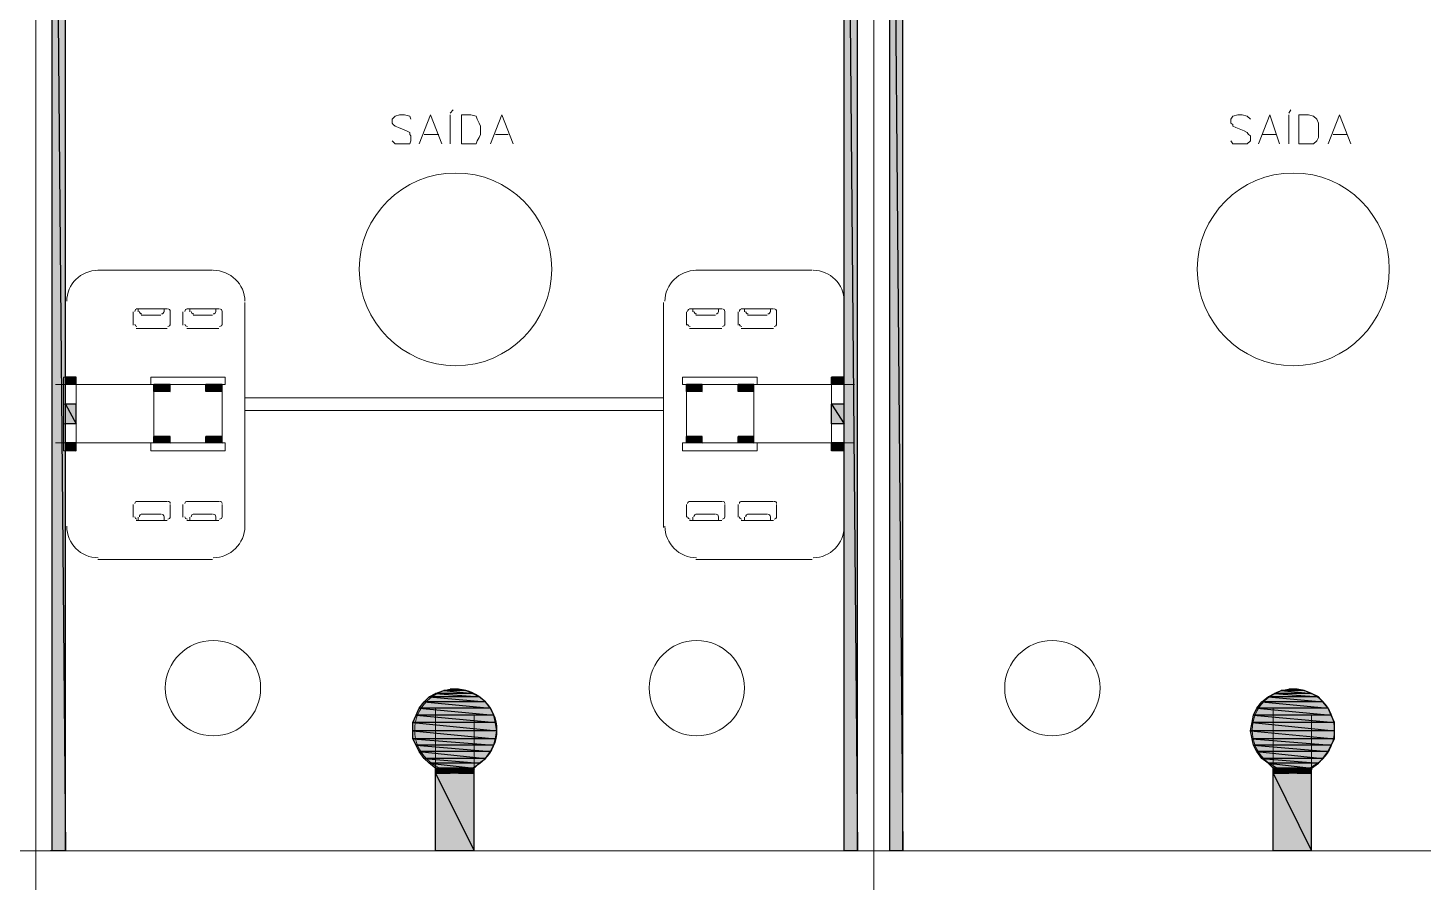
# Model space of a CAD drawing. Header units: millimetres. Extents: x 53 to 176, y -29 to 32.
# Drawn here: x 119.79 to 122.875, y -9.397 to -7.509 of the extents above; entities that cross this region are included whole.
import ezdxf

# ---------------------------------------------------------------- set-up
doc = ezdxf.new("R2010")
doc.units = ezdxf.units.MM
doc.layers.add('15 - Quadro de medição', color=6, linetype='Continuous')

msp = doc.modelspace()

# ---------------------------------------------------------------- hatches: boundary and pattern name
at = {"layer": '15 - Quadro de medição', "true_color": 0x000007}
h = msp.add_hatch(color=7, dxfattribs=at)
h.paths.add_polyline_path([(119.8728, -5.9843), (119.8434, -5.9843), (119.8728, -9.3282)])
h.paths.add_polyline_path([(119.8434, -5.9843), (119.8728, -9.3282), (119.8434, -9.3282)])
h = msp.add_hatch(color=7, dxfattribs=at)
h.paths.add_polyline_path([(119.8728, -5.9843), (119.8434, -5.9843), (119.8728, -9.3282)])
h.paths.add_polyline_path([(119.8434, -5.9843), (119.8728, -9.3282), (119.8434, -9.3282)])
h = msp.add_hatch(color=7, dxfattribs=at)
h.paths.add_polyline_path([(121.6243, -5.9843), (121.595, -5.9843), (121.6243, -9.3282)])
h.paths.add_polyline_path([(121.595, -5.9843), (121.6243, -9.3282), (121.595, -9.3282)])
h = msp.add_hatch(color=7, dxfattribs=at)
h.paths.add_polyline_path([(121.7249, -5.9843), (121.6955, -5.9843), (121.7249, -9.3282)])
h.paths.add_polyline_path([(121.6955, -5.9843), (121.7249, -9.3282), (121.6955, -9.3282)])
h = msp.add_hatch(color=7, dxfattribs=at)
h.paths.add_polyline_path([(119.8965, -8.2806), (119.8728, -8.2806), (119.8965, -8.2974)])
h.paths.add_polyline_path([(119.8728, -8.2806), (119.8965, -8.2974), (119.8728, -8.2974)])
h = msp.add_hatch(color=7, dxfattribs=at)
h.paths.add_polyline_path([(120.1046, -8.2974), (120.0683, -8.2974), (120.1046, -8.3127)])
h.paths.add_polyline_path([(120.0683, -8.2974), (120.1046, -8.3127), (120.0683, -8.3127)])
h = msp.add_hatch(color=7, dxfattribs=at)
h.paths.add_polyline_path([(120.2192, -8.2974), (120.1829, -8.2974), (120.2192, -8.3127)])
h.paths.add_polyline_path([(120.1829, -8.2974), (120.2192, -8.3127), (120.1829, -8.3127)])
h = msp.add_hatch(color=7, dxfattribs=at)
h.paths.add_polyline_path([(121.2807, -8.2974), (121.2458, -8.2974), (121.2807, -8.3127)])
h.paths.add_polyline_path([(121.2458, -8.2974), (121.2807, -8.3127), (121.2458, -8.3127)])
h = msp.add_hatch(color=7, dxfattribs=at)
h.paths.add_polyline_path([(121.3952, -8.2974), (121.3603, -8.2974), (121.3952, -8.3127)])
h.paths.add_polyline_path([(121.3603, -8.2974), (121.3952, -8.3127), (121.3603, -8.3127)])
h = msp.add_hatch(color=7, dxfattribs=at)
h.paths.add_polyline_path([(121.595, -8.2806), (121.567, -8.2806), (121.595, -8.2974)])
h.paths.add_polyline_path([(121.567, -8.2806), (121.595, -8.2974), (121.567, -8.2974)])
h = msp.add_hatch(color=7, dxfattribs=at)
h.paths.add_polyline_path([(119.8965, -8.3407), (119.8728, -8.3407), (119.8965, -8.384)])
h.paths.add_polyline_path([(119.8728, -8.3407), (119.8965, -8.384), (119.8728, -8.384)])
h = msp.add_hatch(color=7, dxfattribs=at)
h.paths.add_polyline_path([(121.595, -8.3407), (121.567, -8.3407), (121.595, -8.384)])
h.paths.add_polyline_path([(121.567, -8.3407), (121.595, -8.384), (121.567, -8.384)])
h = msp.add_hatch(color=7, dxfattribs=at)
h.paths.add_polyline_path([(120.1046, -8.4119), (120.0683, -8.4119), (120.1046, -8.4259)])
h.paths.add_polyline_path([(120.0683, -8.4119), (120.1046, -8.4259), (120.0683, -8.4259)])
h = msp.add_hatch(color=7, dxfattribs=at)
h.paths.add_polyline_path([(120.2192, -8.4119), (120.1829, -8.4119), (120.2192, -8.4259)])
h.paths.add_polyline_path([(120.1829, -8.4119), (120.2192, -8.4259), (120.1829, -8.4259)])
h = msp.add_hatch(color=7, dxfattribs=at)
h.paths.add_polyline_path([(121.2807, -8.4119), (121.2458, -8.4119), (121.2807, -8.4259)])
h.paths.add_polyline_path([(121.2458, -8.4119), (121.2807, -8.4259), (121.2458, -8.4259)])
h = msp.add_hatch(color=7, dxfattribs=at)
h.paths.add_polyline_path([(121.3952, -8.4119), (121.3603, -8.4119), (121.3952, -8.4259)])
h.paths.add_polyline_path([(121.3603, -8.4119), (121.3952, -8.4259), (121.3603, -8.4259)])
h = msp.add_hatch(color=7, dxfattribs=at)
h.paths.add_polyline_path([(119.8965, -8.4259), (119.8728, -8.4259), (119.8965, -8.444)])
h.paths.add_polyline_path([(119.8728, -8.4259), (119.8965, -8.444), (119.8728, -8.444)])
h = msp.add_hatch(color=7, dxfattribs=at)
h.paths.add_polyline_path([(121.595, -8.4259), (121.567, -8.4259), (121.595, -8.444)])
h.paths.add_polyline_path([(121.567, -8.4259), (121.595, -8.444), (121.567, -8.444)])
h = msp.add_hatch(color=7, dxfattribs=at)
h.paths.add_polyline_path([(120.7583, -8.9734), (120.7094, -8.9734), (120.7737, -8.9804)])
h.paths.add_polyline_path([(120.7094, -8.9734), (120.7737, -8.9804), (120.6913, -8.9804)])
h = msp.add_hatch(color=7, dxfattribs=at)
h.paths.add_polyline_path([(120.7416, -8.9706), (120.7234, -8.9706), (120.7583, -8.9734)])
h.paths.add_polyline_path([(120.7234, -8.9706), (120.7583, -8.9734), (120.7094, -8.9734)])
h = msp.add_hatch(color=7, dxfattribs=at)
h.paths.add_polyline_path([(122.6118, -8.9734), (122.5615, -8.9734), (122.6286, -8.9804)])
h.paths.add_polyline_path([(122.5615, -8.9734), (122.6286, -8.9804), (122.5462, -8.9804)])
h = msp.add_hatch(color=7, dxfattribs=at)
h.paths.add_polyline_path([(122.5965, -8.9706), (122.5783, -8.9706), (122.6118, -8.9734)])
h.paths.add_polyline_path([(122.5783, -8.9706), (122.6118, -8.9734), (122.5615, -8.9734)])
h = msp.add_hatch(color=7, dxfattribs=at)
h.paths.add_polyline_path([(120.8016, -8.9985), (120.6661, -8.9985), (120.8128, -9.0125)])
h.paths.add_polyline_path([(120.6661, -8.9985), (120.8128, -9.0125), (120.655, -9.0125)])
h = msp.add_hatch(color=7, dxfattribs=at)
h.paths.add_polyline_path([(120.7877, -8.9874), (120.6773, -8.9874), (120.8016, -8.9985)])
h.paths.add_polyline_path([(120.6773, -8.9874), (120.8016, -8.9985), (120.6661, -8.9985)])
h = msp.add_hatch(color=7, dxfattribs=at)
h.paths.add_polyline_path([(120.7737, -8.9804), (120.6913, -8.9804), (120.7877, -8.9874)])
h.paths.add_polyline_path([(120.6913, -8.9804), (120.7877, -8.9874), (120.6773, -8.9874)])
h = msp.add_hatch(color=7, dxfattribs=at)
h.paths.add_polyline_path([(122.6537, -8.9985), (122.5182, -8.9985), (122.6649, -9.0125)])
h.paths.add_polyline_path([(122.5182, -8.9985), (122.6649, -9.0125), (122.5071, -9.0125)])
h = msp.add_hatch(color=7, dxfattribs=at)
h.paths.add_polyline_path([(122.6439, -8.9874), (122.5322, -8.9874), (122.6537, -8.9985)])
h.paths.add_polyline_path([(122.5322, -8.9874), (122.6537, -8.9985), (122.5182, -8.9985)])
h = msp.add_hatch(color=7, dxfattribs=at)
h.paths.add_polyline_path([(122.6286, -8.9804), (122.5462, -8.9804), (122.6439, -8.9874)])
h.paths.add_polyline_path([(122.5462, -8.9804), (122.6439, -8.9874), (122.5322, -8.9874)])
h = msp.add_hatch(color=7, dxfattribs=at)
h.paths.add_polyline_path([(120.8198, -9.0279), (120.648, -9.0279), (120.824, -9.0446)])
h.paths.add_polyline_path([(120.648, -9.0279), (120.824, -9.0446), (120.641, -9.0446)])
h = msp.add_hatch(color=7, dxfattribs=at)
h.paths.add_polyline_path([(120.8128, -9.0125), (120.655, -9.0125), (120.8198, -9.0279)])
h.paths.add_polyline_path([(120.655, -9.0125), (120.8198, -9.0279), (120.648, -9.0279)])
h = msp.add_hatch(color=7, dxfattribs=at)
h.paths.add_polyline_path([(122.6719, -9.0279), (122.5001, -9.0279), (122.6789, -9.0446)])
h.paths.add_polyline_path([(122.5001, -9.0279), (122.6789, -9.0446), (122.4973, -9.0446)])
h = msp.add_hatch(color=7, dxfattribs=at)
h.paths.add_polyline_path([(122.6649, -9.0125), (122.5071, -9.0125), (122.6719, -9.0279)])
h.paths.add_polyline_path([(122.5071, -9.0125), (122.6719, -9.0279), (122.5001, -9.0279)])
h = msp.add_hatch(color=7, dxfattribs=at)
h.paths.add_polyline_path([(120.824, -9.0446), (120.641, -9.0446), (120.8268, -9.0628)])
h.paths.add_polyline_path([(120.641, -9.0446), (120.8268, -9.0628), (120.641, -9.0628)])
h = msp.add_hatch(color=7, dxfattribs=at)
h.paths.add_polyline_path([(120.8268, -9.0628), (120.641, -9.0628), (120.824, -9.0809)])
h.paths.add_polyline_path([(120.641, -9.0628), (120.824, -9.0809), (120.641, -9.0809)])
h = msp.add_hatch(color=7, dxfattribs=at)
h.paths.add_polyline_path([(122.6789, -9.0446), (122.4973, -9.0446), (122.6789, -9.0628)])
h.paths.add_polyline_path([(122.4973, -9.0446), (122.6789, -9.0628), (122.4931, -9.0628)])
h = msp.add_hatch(color=7, dxfattribs=at)
h.paths.add_polyline_path([(122.6789, -9.0628), (122.4931, -9.0628), (122.6789, -9.0809)])
h.paths.add_polyline_path([(122.4931, -9.0628), (122.6789, -9.0809), (122.4973, -9.0809)])
h = msp.add_hatch(color=7, dxfattribs=at)
h.paths.add_polyline_path([(120.824, -9.0809), (120.641, -9.0809), (120.8198, -9.0949)])
h.paths.add_polyline_path([(120.641, -9.0809), (120.8198, -9.0949), (120.648, -9.0949)])
h = msp.add_hatch(color=7, dxfattribs=at)
h.paths.add_polyline_path([(120.8198, -9.0949), (120.648, -9.0949), (120.8128, -9.1089)])
h.paths.add_polyline_path([(120.648, -9.0949), (120.8128, -9.1089), (120.655, -9.1089)])
h = msp.add_hatch(color=7, dxfattribs=at)
h.paths.add_polyline_path([(122.6789, -9.0809), (122.4973, -9.0809), (122.6719, -9.0949)])
h.paths.add_polyline_path([(122.4973, -9.0809), (122.6719, -9.0949), (122.5001, -9.0949)])
h = msp.add_hatch(color=7, dxfattribs=at)
h.paths.add_polyline_path([(122.6719, -9.0949), (122.5001, -9.0949), (122.6649, -9.1089)])
h.paths.add_polyline_path([(122.5001, -9.0949), (122.6649, -9.1089), (122.5071, -9.1089)])
h = msp.add_hatch(color=7, dxfattribs=at)
h.paths.add_polyline_path([(120.8128, -9.1089), (120.655, -9.1089), (120.8016, -9.1242)])
h.paths.add_polyline_path([(120.655, -9.1089), (120.8016, -9.1242), (120.6661, -9.1242)])
h = msp.add_hatch(color=7, dxfattribs=at)
h.paths.add_polyline_path([(120.8016, -9.1242), (120.6661, -9.1242), (120.7877, -9.134)])
h.paths.add_polyline_path([(120.6661, -9.1242), (120.7877, -9.134), (120.6773, -9.134)])
h = msp.add_hatch(color=7, dxfattribs=at)
h.paths.add_polyline_path([(122.6649, -9.1089), (122.5071, -9.1089), (122.6537, -9.1242)])
h.paths.add_polyline_path([(122.5071, -9.1089), (122.6537, -9.1242), (122.5182, -9.1242)])
h = msp.add_hatch(color=7, dxfattribs=at)
h.paths.add_polyline_path([(122.6537, -9.1242), (122.5182, -9.1242), (122.6439, -9.134)])
h.paths.add_polyline_path([(122.5182, -9.1242), (122.6439, -9.134), (122.5322, -9.134)])
h = msp.add_hatch(color=7, dxfattribs=at)
h.paths.add_polyline_path([(120.7877, -9.134), (120.6773, -9.134), (120.7765, -9.1452)])
h.paths.add_polyline_path([(120.6773, -9.134), (120.7765, -9.1452), (120.6913, -9.1452)])
h.paths.add_polyline_path([(120.7765, -9.1452), (120.6913, -9.1452)])
h.paths.add_polyline_path([(120.6913, -9.1452), (120.7765, -9.1452)])
h = msp.add_hatch(color=7, dxfattribs=at)
h.paths.add_polyline_path([(120.7765, -9.1452), (120.6913, -9.1452), (120.7667, -9.1494)])
h.paths.add_polyline_path([(120.6913, -9.1452), (120.7667, -9.1494), (120.7011, -9.1494)])
h = msp.add_hatch(color=7, dxfattribs=at)
h.paths.add_polyline_path([(120.7011, -9.1494), (120.6913, -9.1452)])
h.paths.add_polyline_path([(120.6913, -9.1452), (120.7011, -9.1494), (120.6913, -9.1494)])
h = msp.add_hatch(color=7, dxfattribs=at)
h.paths.add_polyline_path([(120.7011, -9.1494), (120.6913, -9.1494), (120.7094, -9.1522)])
h.paths.add_polyline_path([(120.6913, -9.1494), (120.7094, -9.1522), (120.6913, -9.1522)])
h = msp.add_hatch(color=7, dxfattribs=at)
h.paths.add_polyline_path([(120.6913, -9.1522), (120.7094, -9.1522), (120.708, -9.1522)])
h.paths.add_polyline_path([(120.7094, -9.1522), (120.708, -9.1522), (120.6913, -9.1522)])
h = msp.add_hatch(color=7, dxfattribs=at)
h.paths.add_polyline_path([(120.6913, -9.1522), (120.7094, -9.1522), (120.708, -9.1522)])
h.paths.add_polyline_path([(120.7094, -9.1522), (120.708, -9.1522), (120.6913, -9.1522)])
h = msp.add_hatch(color=7, dxfattribs=at)
h.paths.add_polyline_path([(120.7192, -9.1522), (120.6913, -9.1522)])
h.paths.add_polyline_path([(120.7192, -9.1522), (120.6913, -9.1522), (120.7094, -9.1522)])
h = msp.add_hatch(color=7, dxfattribs=at)
h.paths.add_polyline_path([(120.7192, -9.1522), (120.6913, -9.1522), (120.7234, -9.1564)])
h.paths.add_polyline_path([(120.6913, -9.1522), (120.7234, -9.1564), (120.6913, -9.1564)])
h = msp.add_hatch(color=7, dxfattribs=at)
h.paths.add_polyline_path([(120.7765, -9.1564), (120.6913, -9.1564), (120.7765, -9.3282)])
h.paths.add_polyline_path([(120.6913, -9.1564), (120.7765, -9.3282), (120.6913, -9.3282)])
h = msp.add_hatch(color=7, dxfattribs=at)
h.paths.add_polyline_path([(120.7667, -9.1494), (120.7011, -9.1494), (120.7583, -9.1522)])
h.paths.add_polyline_path([(120.7011, -9.1494), (120.7583, -9.1522), (120.7094, -9.1522)])
h = msp.add_hatch(color=7, dxfattribs=at)
h.paths.add_polyline_path([(120.7485, -9.1522), (120.7192, -9.1522), (120.7416, -9.1564)])
h.paths.add_polyline_path([(120.7192, -9.1522), (120.7416, -9.1564), (120.7234, -9.1564)])
h = msp.add_hatch(color=7, dxfattribs=at)
h.paths.add_polyline_path([(120.7765, -9.1522), (120.7485, -9.1522), (120.7765, -9.1564)])
h.paths.add_polyline_path([(120.7485, -9.1522), (120.7765, -9.1564), (120.7416, -9.1564)])
h = msp.add_hatch(color=7, dxfattribs=at)
h.paths.add_polyline_path([(120.7765, -9.1494), (120.7667, -9.1494), (120.7765, -9.1522)])
h.paths.add_polyline_path([(120.7667, -9.1494), (120.7765, -9.1522), (120.7583, -9.1522)])
h = msp.add_hatch(color=7, dxfattribs=at)
h.paths.add_polyline_path([(120.7765, -9.1452), (120.7737, -9.1452), (120.7765, -9.1494)])
h.paths.add_polyline_path([(120.7737, -9.1452), (120.7765, -9.1494), (120.7667, -9.1494)])
h = msp.add_hatch(color=7, dxfattribs=at)
h.paths.add_polyline_path([(122.6439, -9.134), (122.5322, -9.134), (122.6286, -9.1452)])
h.paths.add_polyline_path([(122.5322, -9.134), (122.6286, -9.1452), (122.5434, -9.1452)])
h = msp.add_hatch(color=7, dxfattribs=at)
h.paths.add_polyline_path([(122.5462, -9.1452), (122.5434, -9.1452), (122.5546, -9.1494)])
h.paths.add_polyline_path([(122.5434, -9.1452), (122.5546, -9.1494), (122.5434, -9.1494)])
h = msp.add_hatch(color=7, dxfattribs=at)
h.paths.add_polyline_path([(122.5546, -9.1494), (122.5434, -9.1494), (122.5615, -9.1522)])
h.paths.add_polyline_path([(122.5434, -9.1494), (122.5615, -9.1522), (122.5434, -9.1522)])
h = msp.add_hatch(color=7, dxfattribs=at)
h.paths.add_polyline_path([(122.5755, -9.1522), (122.5434, -9.1522)])
h.paths.add_polyline_path([(122.5755, -9.1522), (122.5434, -9.1522), (122.5615, -9.1522)])
h = msp.add_hatch(color=7, dxfattribs=at)
h.paths.add_polyline_path([(122.5755, -9.1522), (122.5434, -9.1522), (122.5783, -9.1564)])
h.paths.add_polyline_path([(122.5434, -9.1522), (122.5783, -9.1564), (122.5434, -9.1564)])
h = msp.add_hatch(color=7, dxfattribs=at)
h.paths.add_polyline_path([(122.6286, -9.1564), (122.5434, -9.1564), (122.6286, -9.3282)])
h.paths.add_polyline_path([(122.5434, -9.1564), (122.6286, -9.3282), (122.5434, -9.3282)])
h = msp.add_hatch(color=7, dxfattribs=at)
h.paths.add_polyline_path([(122.6286, -9.1452), (122.5462, -9.1452), (122.6188, -9.1494)])
h.paths.add_polyline_path([(122.5462, -9.1452), (122.6188, -9.1494), (122.5546, -9.1494)])
h = msp.add_hatch(color=7, dxfattribs=at)
h.paths.add_polyline_path([(122.6188, -9.1494), (122.5546, -9.1494), (122.6146, -9.1522)])
h.paths.add_polyline_path([(122.5546, -9.1494), (122.6146, -9.1522), (122.5615, -9.1522)])
h = msp.add_hatch(color=7, dxfattribs=at)
h.paths.add_polyline_path([(122.6118, -9.1522), (122.6104, -9.1522), (122.5615, -9.1522)])
h.paths.add_polyline_path([(122.6118, -9.1522), (122.5615, -9.1522), (122.6146, -9.1522)])
h = msp.add_hatch(color=7, dxfattribs=at)
h.paths.add_polyline_path([(122.6006, -9.1522), (122.5755, -9.1522), (122.5965, -9.1564)])
h.paths.add_polyline_path([(122.5755, -9.1522), (122.5965, -9.1564), (122.5783, -9.1564)])
h = msp.add_hatch(color=7, dxfattribs=at)
h.paths.add_polyline_path([(122.6286, -9.1522), (122.6006, -9.1522), (122.6286, -9.1564)])
h.paths.add_polyline_path([(122.6006, -9.1522), (122.6286, -9.1564), (122.5965, -9.1564)])
h = msp.add_hatch(color=7, dxfattribs=at)
h.paths.add_polyline_path([(122.6286, -9.1494), (122.6188, -9.1494), (122.6286, -9.1522)])
h.paths.add_polyline_path([(122.6188, -9.1494), (122.6286, -9.1522), (122.6146, -9.1522)])
h = msp.add_hatch(color=7, dxfattribs=at)
h.paths.add_polyline_path([(122.6286, -9.1494), (122.6286, -9.1452)])
h.paths.add_polyline_path([(122.6286, -9.1452), (122.6286, -9.1494), (122.6188, -9.1494)])

# ---------------------------------------------------------------- linework, layer by layer
at = {"layer": '15 - Quadro de medição', "color": 7, "linetype": 'Continuous', "lineweight": 20, "true_color": 0x000007}
for points in [[(117.9522, -5.6198), (119.8071, -5.6198), (119.8071, -9.3282), (117.9522, -9.3282)], [(119.8071, -5.6198), (121.6606, -5.6198), (121.6606, -9.3282), (119.8071, -9.3282)], [(121.6606, -5.6198), (123.5127, -5.6198), (123.5127, -9.3282), (121.6606, -9.3282)], [(120.7485, -7.7652), (120.7485, -7.7009), (120.7695, -7.7009), (120.7807, -7.7037), (120.7835, -7.7107), (120.7877, -7.7191), (120.7904, -7.7261), (120.7904, -7.7442), (120.7877, -7.7512), (120.7835, -7.7582), (120.7807, -7.7652), (120.7695, -7.7652)], [(122.6006, -7.7652), (122.6006, -7.7009), (122.6216, -7.7009), (122.6328, -7.7037), (122.6398, -7.7107), (122.6439, -7.7191), (122.6439, -7.7261), (122.6439, -7.7442), (122.6439, -7.7512), (122.6398, -7.7582), (122.6328, -7.7652), (122.6216, -7.7652)], [(119.8965, -8.2806), (119.8686, -8.2806), (119.8686, -8.444), (119.8965, -8.444)], [(120.0683, -8.3127), (120.1046, -8.3127), (120.1046, -8.2974), (120.0683, -8.2974)], [(120.2192, -8.3127), (120.1829, -8.3127), (120.1829, -8.2974), (120.2192, -8.2974)], [(121.2458, -8.3127), (121.2807, -8.3127), (121.2807, -8.2974), (121.2458, -8.2974)], [(121.3952, -8.3127), (121.3603, -8.3127), (121.3603, -8.2974), (121.3952, -8.2974)], [(121.567, -8.2806), (121.595, -8.2806), (121.595, -8.444), (121.567, -8.444)], [(120.0683, -8.4119), (120.1046, -8.4119), (120.1046, -8.4259), (120.0683, -8.4259)], [(120.2192, -8.4119), (120.1829, -8.4119), (120.1829, -8.4259), (120.2192, -8.4259)], [(121.2458, -8.4119), (121.2807, -8.4119), (121.2807, -8.4259), (121.2458, -8.4259)], [(121.3952, -8.4119), (121.3603, -8.4119), (121.3603, -8.4259), (121.3952, -8.4259)], [(117.9522, -9.3282), (119.8071, -9.3282), (119.8071, -13.0324), (117.9522, -13.0324)], [(119.8071, -9.3282), (121.6606, -9.3282), (121.6606, -13.0324), (119.8071, -13.0324)], [(121.6606, -9.3282), (123.5127, -9.3282), (123.5127, -13.0324), (121.6606, -13.0324)]]:
    msp.add_lwpolyline(points, close=True, dxfattribs=at)
for points in [[(119.8798, -5.7622), (121.595, -5.7622), (121.595, -9.3282), (119.8728, -9.3282), (119.8714, -9.3268), (119.8071, -9.3282)], [(119.8728, -9.3282), (119.8728, -5.7692), (119.8728, -5.7692)], [(119.8071, -5.8488), (119.8071, -9.3282), (117.9522, -9.3282), (117.9522, -5.8488)], [(121.6606, -5.8488), (121.6606, -9.3282), (119.8071, -9.3282), (119.8071, -5.8488)], [(119.8434, -5.9843), (119.8434, -9.3282), (119.8728, -9.3282), (119.8295, -9.3282)], [(119.8728, -9.3282), (119.8434, -9.3282), (119.8434, -5.9843)], [(121.595, -9.3282), (121.6243, -9.3282), (121.6243, -5.9843)], [(121.7249, -9.3282), (121.6955, -9.3282), (121.6955, -5.9843)], [(120.6368, -7.7107), (120.634, -7.7037), (120.6228, -7.7009), (120.6117, -7.7009), (120.6019, -7.7037), (120.5949, -7.7107), (120.5949, -7.7191), (120.5977, -7.7219), (120.6019, -7.7261), (120.6089, -7.7289), (120.627, -7.7359), (120.634, -7.7401), (120.634, -7.7442), (120.6368, -7.747), (120.6368, -7.7582), (120.634, -7.7652), (120.6228, -7.7652), (120.6117, -7.7652), (120.6019, -7.7652), (120.5949, -7.7582)], [(120.655, -7.7652), (120.6801, -7.7009), (120.7052, -7.7652)], [(120.7234, -7.6968), (120.7304, -7.6898), (120.7304, -7.6898)], [(120.7234, -7.7652), (120.7234, -7.7009), (120.7234, -7.7009)], [(120.8128, -7.7652), (120.8379, -7.7009), (120.8631, -7.7652)], [(122.4931, -7.7107), (122.4861, -7.7037), (122.4749, -7.7009), (122.4652, -7.7009), (122.454, -7.7037), (122.4498, -7.7107), (122.4498, -7.7191), (122.454, -7.7219), (122.454, -7.7261), (122.461, -7.7289), (122.4791, -7.7359), (122.4861, -7.7401), (122.4889, -7.7442), (122.4931, -7.747), (122.4931, -7.7582), (122.4861, -7.7652), (122.4749, -7.7652), (122.4652, -7.7652), (122.454, -7.7652), (122.4498, -7.7582)], [(122.5113, -7.7652), (122.5364, -7.7009), (122.5573, -7.7652)], [(122.5783, -7.6968), (122.5825, -7.6898), (122.5825, -7.6898)], [(122.5783, -7.7652), (122.5783, -7.7009), (122.5783, -7.7009)], [(122.6649, -7.7652), (122.69, -7.7009), (122.7152, -7.7652)], [(120.6661, -7.7442), (120.6983, -7.7442), (120.6983, -7.7442)], [(120.824, -7.7442), (120.8519, -7.7442), (120.8519, -7.7442)], [(122.5182, -7.7442), (122.5504, -7.7442), (122.5504, -7.7442)], [(122.6761, -7.7442), (122.7082, -7.7442), (122.7082, -7.7442)], [(119.944, -8.0445), (120.1982, -8.0445), (120.1982, -8.0445)], [(121.5237, -8.0445), (121.2667, -8.0445), (121.2667, -8.0445)], [(119.8728, -8.613), (119.8728, -8.1158), (119.8728, -8.1158)], [(120.0222, -8.1661), (120.0222, -8.1367), (120.0222, -8.1367)], [(120.0292, -8.1298), (120.0977, -8.1298), (120.0977, -8.1298)], [(120.0907, -8.1367), (120.0907, -8.1298), (120.0334, -8.1298), (120.0334, -8.1367)], [(120.0404, -8.1437), (120.0837, -8.1437), (120.0837, -8.1437)], [(120.1046, -8.1367), (120.1046, -8.1661), (120.1046, -8.1661)], [(120.1326, -8.1367), (120.1326, -8.1661), (120.1326, -8.1661)], [(120.2122, -8.1298), (120.141, -8.1298), (120.141, -8.1298)], [(120.1479, -8.1367), (120.1479, -8.1298), (120.2052, -8.1298), (120.2052, -8.1367)], [(120.1982, -8.1437), (120.1549, -8.1437), (120.1549, -8.1437)], [(120.2192, -8.1661), (120.2192, -8.1367), (120.2192, -8.1367)], [(120.2695, -8.1158), (120.2695, -8.3267), (120.2695, -8.613)], [(121.1955, -8.1158), (121.1955, -8.3267), (121.1955, -8.613)], [(121.2458, -8.1661), (121.2458, -8.1367), (121.2458, -8.1367)], [(121.2528, -8.1298), (121.324, -8.1298), (121.324, -8.1298)], [(121.317, -8.1367), (121.317, -8.1298), (121.2598, -8.1298), (121.2598, -8.1367)], [(121.2667, -8.1437), (121.31, -8.1437), (121.31, -8.1437)], [(121.331, -8.1367), (121.331, -8.1661), (121.331, -8.1661)], [(121.3603, -8.1367), (121.3603, -8.1661), (121.3603, -8.1661)], [(121.4385, -8.1298), (121.3673, -8.1298), (121.3673, -8.1298)], [(121.3743, -8.1367), (121.3743, -8.1298), (121.4316, -8.1298), (121.4316, -8.1367)], [(121.4246, -8.1437), (121.3813, -8.1437), (121.3813, -8.1437)], [(121.4455, -8.1661), (121.4455, -8.1367), (121.4455, -8.1367)], [(121.595, -8.613), (121.595, -8.1158), (121.595, -8.1158)], [(120.0977, -8.173), (120.0292, -8.173), (120.0292, -8.173)], [(120.141, -8.173), (120.2122, -8.173), (120.2122, -8.173)], [(121.324, -8.173), (121.2528, -8.173), (121.2528, -8.173)], [(121.3673, -8.173), (121.4385, -8.173), (121.4385, -8.173)], [(119.8504, -8.2974), (120.2192, -8.2974), (120.2192, -8.4259)], [(120.2192, -8.2974), (120.2262, -8.2974), (120.2262, -8.2806), (120.0613, -8.2806), (120.0613, -8.2974)], [(120.0683, -8.2974), (120.0683, -8.4259), (120.0683, -8.4259)], [(121.2458, -8.2974), (121.2374, -8.2974), (121.2374, -8.2806), (121.4022, -8.2806), (121.4022, -8.2974)], [(121.6173, -8.2974), (121.2458, -8.2974), (121.2458, -8.4259)], [(121.3952, -8.2974), (121.3952, -8.4259), (121.3952, -8.4259)], [(120.2695, -8.3267), (121.1955, -8.3267), (121.1955, -8.3267)], [(119.8965, -8.3407), (119.8686, -8.3407), (119.8686, -8.3407)], [(120.2695, -8.3546), (121.1955, -8.3546), (121.1955, -8.3546)], [(121.567, -8.3407), (121.595, -8.3407), (121.595, -8.3407)], [(119.8965, -8.384), (119.8686, -8.384), (119.8686, -8.384)], [(121.567, -8.384), (121.595, -8.384), (121.595, -8.384)], [(119.8504, -8.4259), (120.2192, -8.4259), (120.2192, -8.4259)], [(120.2192, -8.4259), (120.2262, -8.4259), (120.2262, -8.444), (120.0613, -8.444), (120.0613, -8.4259)], [(121.2458, -8.4259), (121.2374, -8.4259), (121.2374, -8.444), (121.4022, -8.444), (121.4022, -8.4259)], [(121.6173, -8.4259), (121.2458, -8.4259), (121.2458, -8.4259)], [(120.0222, -8.5627), (120.0222, -8.5907), (120.0222, -8.5907)], [(120.0977, -8.5558), (120.0292, -8.5558), (120.0292, -8.5558)], [(120.1046, -8.5907), (120.1046, -8.5627), (120.1046, -8.5627)], [(120.1326, -8.5907), (120.1326, -8.5627), (120.1326, -8.5627)], [(120.141, -8.5558), (120.2122, -8.5558), (120.2122, -8.5558)], [(120.2192, -8.5627), (120.2192, -8.5907), (120.2192, -8.5907)], [(121.2458, -8.5627), (121.2458, -8.5907), (121.2458, -8.5907)], [(121.324, -8.5558), (121.2528, -8.5558), (121.2528, -8.5558)], [(121.331, -8.5907), (121.331, -8.5627), (121.331, -8.5627)], [(121.3603, -8.5907), (121.3603, -8.5627), (121.3603, -8.5627)], [(121.3673, -8.5558), (121.4385, -8.5558), (121.4385, -8.5558)], [(121.4455, -8.5627), (121.4455, -8.5907), (121.4455, -8.5907)], [(120.0292, -8.5977), (120.0977, -8.5977), (120.0977, -8.5977)], [(120.0907, -8.5907), (120.0907, -8.5977), (120.0334, -8.5977), (120.0334, -8.5907)], [(120.0404, -8.5837), (120.0837, -8.5837), (120.0837, -8.5837)], [(120.2122, -8.5977), (120.141, -8.5977), (120.141, -8.5977)], [(120.1479, -8.5907), (120.1479, -8.5977), (120.2052, -8.5977), (120.2052, -8.5907)], [(120.1982, -8.5837), (120.1549, -8.5837), (120.1549, -8.5837)], [(121.2528, -8.5977), (121.324, -8.5977), (121.324, -8.5977)], [(121.317, -8.5907), (121.317, -8.5977), (121.2598, -8.5977), (121.2598, -8.5907)], [(121.2667, -8.5837), (121.31, -8.5837), (121.31, -8.5837)], [(121.4385, -8.5977), (121.3673, -8.5977), (121.3673, -8.5977)], [(121.3743, -8.5907), (121.3743, -8.5977), (121.4316, -8.5977), (121.4316, -8.5907)], [(121.4246, -8.5837), (121.3813, -8.5837), (121.3813, -8.5837)], [(120.1982, -8.6843), (119.944, -8.6843), (119.944, -8.6843)], [(121.2667, -8.6843), (121.5237, -8.6843), (121.5237, -8.6843)], [(120.6913, -9.3282), (120.6913, -9.0125), (120.6913, -9.0125)], [(120.7765, -9.3282), (120.7765, -9.0279), (120.7765, -9.0279)], [(122.5434, -9.3282), (122.5434, -9.0125), (122.5434, -9.0125)], [(122.6286, -9.3282), (122.6286, -9.0279), (122.6286, -9.0279)], [(119.8071, -9.3282), (119.8728, -9.3282), (119.8714, -9.3268), (119.8295, -9.3282)], [(121.6606, -9.3282), (121.7249, -9.3282), (121.7235, -9.3268), (121.6816, -9.3282)]]:
    msp.add_lwpolyline(points, dxfattribs=at)
at = {"layer": '15 - Quadro de medição', "color": 7, "linetype": 'Continuous', "lineweight": -2, "true_color": 0x000007}
for points in [[(119.8728, -5.9843), (119.8434, -5.9843), (119.8728, -9.3282)], [(119.8434, -5.9843), (119.8728, -9.3282), (119.8434, -9.3282)], [(119.8728, -5.9843), (119.8434, -5.9843), (119.8728, -9.3282)], [(119.8434, -5.9843), (119.8728, -9.3282), (119.8434, -9.3282)], [(121.6243, -5.9843), (121.595, -5.9843), (121.6243, -9.3282)], [(121.595, -5.9843), (121.6243, -9.3282), (121.595, -9.3282)], [(121.7249, -5.9843), (121.6955, -5.9843), (121.7249, -9.3282)], [(121.6955, -5.9843), (121.7249, -9.3282), (121.6955, -9.3282)], [(119.8965, -8.2806), (119.8728, -8.2806), (119.8965, -8.2974)], [(119.8728, -8.2806), (119.8965, -8.2974), (119.8728, -8.2974)], [(120.1046, -8.2974), (120.0683, -8.2974), (120.1046, -8.3127)], [(120.0683, -8.2974), (120.1046, -8.3127), (120.0683, -8.3127)], [(120.2192, -8.2974), (120.1829, -8.2974), (120.2192, -8.3127)], [(120.1829, -8.2974), (120.2192, -8.3127), (120.1829, -8.3127)], [(121.2807, -8.2974), (121.2458, -8.2974), (121.2807, -8.3127)], [(121.2458, -8.2974), (121.2807, -8.3127), (121.2458, -8.3127)], [(121.3952, -8.2974), (121.3603, -8.2974), (121.3952, -8.3127)], [(121.3603, -8.2974), (121.3952, -8.3127), (121.3603, -8.3127)], [(121.595, -8.2806), (121.567, -8.2806), (121.595, -8.2974)], [(121.567, -8.2806), (121.595, -8.2974), (121.567, -8.2974)], [(119.8965, -8.3407), (119.8728, -8.3407), (119.8965, -8.384)], [(119.8728, -8.3407), (119.8965, -8.384), (119.8728, -8.384)], [(121.595, -8.3407), (121.567, -8.3407), (121.595, -8.384)], [(121.567, -8.3407), (121.595, -8.384), (121.567, -8.384)], [(120.1046, -8.4119), (120.0683, -8.4119), (120.1046, -8.4259)], [(120.0683, -8.4119), (120.1046, -8.4259), (120.0683, -8.4259)], [(120.2192, -8.4119), (120.1829, -8.4119), (120.2192, -8.4259)], [(120.1829, -8.4119), (120.2192, -8.4259), (120.1829, -8.4259)], [(121.2807, -8.4119), (121.2458, -8.4119), (121.2807, -8.4259)], [(121.2458, -8.4119), (121.2807, -8.4259), (121.2458, -8.4259)], [(121.3952, -8.4119), (121.3603, -8.4119), (121.3952, -8.4259)], [(121.3603, -8.4119), (121.3952, -8.4259), (121.3603, -8.4259)], [(119.8965, -8.4259), (119.8728, -8.4259), (119.8965, -8.444)], [(119.8728, -8.4259), (119.8965, -8.444), (119.8728, -8.444)], [(121.595, -8.4259), (121.567, -8.4259), (121.595, -8.444)], [(121.567, -8.4259), (121.595, -8.444), (121.567, -8.444)], [(120.7094, -8.9734), (120.7737, -8.9804), (120.6913, -8.9804)], [(120.7234, -8.9706), (120.7583, -8.9734), (120.7094, -8.9734)], [(120.7583, -8.9734), (120.7094, -8.9734), (120.7737, -8.9804)], [(120.7416, -8.9706), (120.7234, -8.9706), (120.7583, -8.9734)], [(122.5615, -8.9734), (122.6286, -8.9804), (122.5462, -8.9804)], [(122.5783, -8.9706), (122.6118, -8.9734), (122.5615, -8.9734)], [(122.6118, -8.9734), (122.5615, -8.9734), (122.6286, -8.9804)], [(122.5965, -8.9706), (122.5783, -8.9706), (122.6118, -8.9734)], [(120.6661, -8.9985), (120.8128, -9.0125), (120.655, -9.0125)], [(120.6773, -8.9874), (120.8016, -8.9985), (120.6661, -8.9985)], [(120.8016, -8.9985), (120.6661, -8.9985), (120.8128, -9.0125)], [(120.6913, -8.9804), (120.7877, -8.9874), (120.6773, -8.9874)], [(120.7877, -8.9874), (120.6773, -8.9874), (120.8016, -8.9985)], [(120.7737, -8.9804), (120.6913, -8.9804), (120.7877, -8.9874)], [(122.5182, -8.9985), (122.6649, -9.0125), (122.5071, -9.0125)], [(122.5322, -8.9874), (122.6537, -8.9985), (122.5182, -8.9985)], [(122.6537, -8.9985), (122.5182, -8.9985), (122.6649, -9.0125)], [(122.5462, -8.9804), (122.6439, -8.9874), (122.5322, -8.9874)], [(122.6439, -8.9874), (122.5322, -8.9874), (122.6537, -8.9985)], [(122.6286, -8.9804), (122.5462, -8.9804), (122.6439, -8.9874)], [(120.648, -9.0279), (120.824, -9.0446), (120.641, -9.0446)], [(120.655, -9.0125), (120.8198, -9.0279), (120.648, -9.0279)], [(120.8198, -9.0279), (120.648, -9.0279), (120.824, -9.0446)], [(120.8128, -9.0125), (120.655, -9.0125), (120.8198, -9.0279)], [(122.5001, -9.0279), (122.6789, -9.0446), (122.4973, -9.0446)], [(122.5071, -9.0125), (122.6719, -9.0279), (122.5001, -9.0279)], [(122.6719, -9.0279), (122.5001, -9.0279), (122.6789, -9.0446)], [(122.6649, -9.0125), (122.5071, -9.0125), (122.6719, -9.0279)], [(120.824, -9.0446), (120.641, -9.0446), (120.8268, -9.0628)], [(120.641, -9.0446), (120.8268, -9.0628), (120.641, -9.0628)], [(120.8268, -9.0628), (120.641, -9.0628), (120.824, -9.0809)], [(120.641, -9.0628), (120.824, -9.0809), (120.641, -9.0809)], [(122.4973, -9.0446), (122.6789, -9.0628), (122.4931, -9.0628)], [(122.6789, -9.0628), (122.4931, -9.0628), (122.6789, -9.0809)], [(122.4931, -9.0628), (122.6789, -9.0809), (122.4973, -9.0809)], [(122.6789, -9.0446), (122.4973, -9.0446), (122.6789, -9.0628)], [(120.824, -9.0809), (120.641, -9.0809), (120.8198, -9.0949)], [(120.641, -9.0809), (120.8198, -9.0949), (120.648, -9.0949)], [(120.8198, -9.0949), (120.648, -9.0949), (120.8128, -9.1089)], [(120.648, -9.0949), (120.8128, -9.1089), (120.655, -9.1089)], [(122.6789, -9.0809), (122.4973, -9.0809), (122.6719, -9.0949)], [(122.4973, -9.0809), (122.6719, -9.0949), (122.5001, -9.0949)], [(122.6719, -9.0949), (122.5001, -9.0949), (122.6649, -9.1089)], [(122.5001, -9.0949), (122.6649, -9.1089), (122.5071, -9.1089)], [(120.8128, -9.1089), (120.655, -9.1089), (120.8016, -9.1242)], [(120.655, -9.1089), (120.8016, -9.1242), (120.6661, -9.1242)], [(120.8016, -9.1242), (120.6661, -9.1242), (120.7877, -9.134)], [(120.6661, -9.1242), (120.7877, -9.134), (120.6773, -9.134)], [(122.6649, -9.1089), (122.5071, -9.1089), (122.6537, -9.1242)], [(122.5071, -9.1089), (122.6537, -9.1242), (122.5182, -9.1242)], [(122.6537, -9.1242), (122.5182, -9.1242), (122.6439, -9.134)], [(122.5182, -9.1242), (122.6439, -9.134), (122.5322, -9.134)], [(120.7877, -9.134), (120.6773, -9.134), (120.7765, -9.1452)], [(120.6773, -9.134), (120.7765, -9.1452), (120.6913, -9.1452)], [(120.6913, -9.1452), (120.6913, -9.1452)], [(120.7765, -9.1452), (120.6913, -9.1452)], [(120.6913, -9.1452), (120.7765, -9.1452), (120.7765, -9.1452)], [(120.6913, -9.1452), (120.6913, -9.1452)], [(120.6913, -9.1452), (120.6913, -9.1452)], [(120.7765, -9.1452), (120.6913, -9.1452), (120.7667, -9.1494)], [(120.6913, -9.1452), (120.7667, -9.1494), (120.7011, -9.1494)], [(120.7011, -9.1494), (120.6913, -9.1452)], [(120.6913, -9.1452), (120.7011, -9.1494), (120.6913, -9.1494)], [(120.7011, -9.1494), (120.6913, -9.1494), (120.7094, -9.1522)], [(120.6913, -9.1494), (120.7094, -9.1522), (120.6913, -9.1522)], [(120.6913, -9.1522), (120.7094, -9.1522), (120.708, -9.1522)], [(120.7094, -9.1522), (120.708, -9.1522), (120.6913, -9.1522)], [(120.6913, -9.1522), (120.7094, -9.1522), (120.708, -9.1522)], [(120.7094, -9.1522), (120.708, -9.1522), (120.6913, -9.1522)], [(120.7192, -9.1522), (120.7192, -9.1522), (120.6913, -9.1522)], [(120.7192, -9.1522), (120.6913, -9.1522), (120.7094, -9.1522)], [(120.7192, -9.1522), (120.6913, -9.1522), (120.7234, -9.1564)], [(120.6913, -9.1522), (120.7234, -9.1564), (120.6913, -9.1564)], [(120.6913, -9.1564), (120.7234, -9.1564), (120.7234, -9.1564)], [(120.7234, -9.1564), (120.7234, -9.1564), (120.6913, -9.1564)], [(120.7765, -9.1564), (120.6913, -9.1564), (120.7765, -9.3282)], [(120.6913, -9.1564), (120.7765, -9.3282), (120.6913, -9.3282)], [(120.7667, -9.1494), (120.7011, -9.1494), (120.7583, -9.1522)], [(120.7011, -9.1494), (120.7583, -9.1522), (120.7094, -9.1522)], [(120.7094, -9.1522), (120.7583, -9.1522), (120.7583, -9.1522)], [(120.7583, -9.1522), (120.7583, -9.1522), (120.7094, -9.1522)], [(120.7583, -9.1522), (120.7094, -9.1522), (120.7485, -9.1522)], [(120.7094, -9.1522), (120.7485, -9.1522), (120.7192, -9.1522)], [(120.7485, -9.1522), (120.7192, -9.1522), (120.7416, -9.1564)], [(120.7192, -9.1522), (120.7416, -9.1564), (120.7234, -9.1564)], [(120.7485, -9.1522), (120.7765, -9.1564), (120.7416, -9.1564)], [(120.7416, -9.1564), (120.7765, -9.1564), (120.7765, -9.1564)], [(120.7765, -9.1564), (120.7765, -9.1564), (120.7416, -9.1564)], [(120.7583, -9.1522), (120.7765, -9.1522), (120.7485, -9.1522)], [(120.7765, -9.1522), (120.7485, -9.1522), (120.7765, -9.1564)], [(120.7667, -9.1494), (120.7765, -9.1522), (120.7583, -9.1522)], [(120.7583, -9.1522), (120.7765, -9.1522), (120.7765, -9.1522)], [(120.7765, -9.1522), (120.7765, -9.1522), (120.7583, -9.1522)], [(120.7583, -9.1522), (120.7765, -9.1522), (120.7765, -9.1522)], [(120.7765, -9.1522), (120.7765, -9.1522), (120.7583, -9.1522)], [(120.7765, -9.1522), (120.7583, -9.1522)], [(120.7737, -9.1452), (120.7765, -9.1494), (120.7667, -9.1494)], [(120.7765, -9.1494), (120.7667, -9.1494), (120.7765, -9.1522)], [(120.7765, -9.1452), (120.7737, -9.1452), (120.7737, -9.1452)], [(120.7765, -9.1452), (120.7737, -9.1452), (120.7765, -9.1494)], [(120.7765, -9.1452), (120.7765, -9.1452)], [(120.7765, -9.1452), (120.7765, -9.1452)], [(122.6439, -9.134), (122.5322, -9.134), (122.6286, -9.1452)], [(122.5322, -9.134), (122.6286, -9.1452), (122.5434, -9.1452)], [(122.5434, -9.1452), (122.5434, -9.1452)], [(122.6286, -9.1452), (122.5434, -9.1452)], [(122.5434, -9.1452), (122.6286, -9.1452), (122.5462, -9.1452)], [(122.5434, -9.1452), (122.5462, -9.1452), (122.5462, -9.1452)], [(122.5462, -9.1452), (122.5462, -9.1452), (122.5434, -9.1452)], [(122.5462, -9.1452), (122.5434, -9.1452), (122.5546, -9.1494)], [(122.5434, -9.1452), (122.5546, -9.1494), (122.5434, -9.1494)], [(122.5546, -9.1494), (122.5434, -9.1494), (122.5615, -9.1522)], [(122.5434, -9.1494), (122.5615, -9.1522), (122.5434, -9.1522)], [(122.5434, -9.1522), (122.5615, -9.1522), (122.5615, -9.1522)], [(122.5615, -9.1522), (122.5615, -9.1522), (122.5434, -9.1522)], [(122.5434, -9.1522), (122.5615, -9.1522), (122.5615, -9.1522)], [(122.5615, -9.1522), (122.5615, -9.1522), (122.5434, -9.1522)], [(122.5755, -9.1522), (122.5755, -9.1522), (122.5434, -9.1522)], [(122.5755, -9.1522), (122.5434, -9.1522), (122.5615, -9.1522)], [(122.5755, -9.1522), (122.5434, -9.1522), (122.5783, -9.1564)], [(122.5434, -9.1522), (122.5783, -9.1564), (122.5434, -9.1564)], [(122.5434, -9.1564), (122.5783, -9.1564), (122.5783, -9.1564)], [(122.5783, -9.1564), (122.5783, -9.1564), (122.5434, -9.1564)], [(122.6286, -9.1564), (122.5434, -9.1564), (122.6286, -9.3282)], [(122.5434, -9.1564), (122.6286, -9.3282), (122.5434, -9.3282)], [(122.6286, -9.1452), (122.5462, -9.1452), (122.6188, -9.1494)], [(122.5462, -9.1452), (122.6188, -9.1494), (122.5546, -9.1494)], [(122.6188, -9.1494), (122.5546, -9.1494), (122.6146, -9.1522)], [(122.5546, -9.1494), (122.6146, -9.1522), (122.5615, -9.1522)], [(122.6118, -9.1522), (122.6104, -9.1522), (122.5615, -9.1522)], [(122.6118, -9.1522), (122.5615, -9.1522), (122.6146, -9.1522)], [(122.6118, -9.1522), (122.5615, -9.1522), (122.6006, -9.1522)], [(122.5615, -9.1522), (122.6006, -9.1522), (122.5755, -9.1522)], [(122.6006, -9.1522), (122.5755, -9.1522), (122.5965, -9.1564)], [(122.5755, -9.1522), (122.5965, -9.1564), (122.5783, -9.1564)], [(122.6006, -9.1522), (122.6286, -9.1564), (122.5965, -9.1564)], [(122.5965, -9.1564), (122.6286, -9.1564), (122.6286, -9.1564)], [(122.6286, -9.1564), (122.6286, -9.1564), (122.5965, -9.1564)], [(122.6118, -9.1522), (122.6286, -9.1522), (122.6006, -9.1522)], [(122.6286, -9.1522), (122.6006, -9.1522), (122.6286, -9.1564)], [(122.6146, -9.1522), (122.6286, -9.1522), (122.6118, -9.1522)], [(122.6118, -9.1522), (122.6286, -9.1522), (122.6286, -9.1522)], [(122.6286, -9.1522), (122.6286, -9.1522), (122.6118, -9.1522)], [(122.6286, -9.1522), (122.6118, -9.1522)], [(122.6188, -9.1494), (122.6286, -9.1522), (122.6146, -9.1522)], [(122.6286, -9.1522), (122.6146, -9.1522)], [(122.6286, -9.1452), (122.6286, -9.1494), (122.6188, -9.1494)], [(122.6286, -9.1494), (122.6188, -9.1494), (122.6286, -9.1522)], [(122.6286, -9.1452), (122.6286, -9.1452)], [(122.6286, -9.1452), (122.6286, -9.1452)], [(122.6286, -9.1452), (122.6286, -9.1452)], [(122.6286, -9.1494), (122.6286, -9.1452)]]:
    msp.add_lwpolyline(points, close=True, dxfattribs=at)
at = {"layer": '15 - Quadro de medição', "color": 7, "linetype": 'Continuous', "lineweight": 20, "true_color": 0x000007}
for points in [[(120.9483, -8.0418), (120.9483, -7.9244), (120.8533, -7.8294), (120.736, -7.8294), (120.736, -7.8294), (120.6186, -7.8294), (120.5223, -7.9244), (120.5223, -8.0418), (120.5223, -8.0418), (120.5223, -8.1591), (120.6186, -8.2555), (120.736, -8.2555), (120.736, -8.2555), (120.8533, -8.2555), (120.9483, -8.1591), (120.9483, -8.0418)], [(122.8004, -8.0418), (122.8004, -7.9244), (122.7054, -7.8294), (122.5881, -7.8294), (122.5881, -7.8294), (122.4707, -7.8294), (122.3758, -7.9244), (122.3758, -8.0418), (122.3758, -8.0418), (122.3758, -8.1591), (122.4707, -8.2555), (122.5881, -8.2555), (122.5881, -8.2555), (122.7054, -8.2555), (122.8004, -8.1591), (122.8004, -8.0418)], [(120.3044, -8.9678), (120.3044, -8.9105), (120.2583, -8.863), (120.1996, -8.863), (120.1996, -8.863), (120.141, -8.863), (120.0935, -8.9105), (120.0935, -8.9678), (120.0935, -8.9678), (120.0935, -9.0265), (120.141, -9.074), (120.1996, -9.074), (120.1996, -9.074), (120.2583, -9.074), (120.3044, -9.0265), (120.3044, -8.9678)], [(121.3743, -8.9678), (121.3743, -8.9105), (121.3268, -8.863), (121.2681, -8.863), (121.2681, -8.863), (121.2109, -8.863), (121.1634, -8.9105), (121.1634, -8.9678), (121.1634, -8.9678), (121.1634, -9.0265), (121.2109, -9.074), (121.2681, -9.074), (121.2681, -9.074), (121.3268, -9.074), (121.3743, -9.0265), (121.3743, -8.9678)], [(122.1607, -8.9678), (122.1607, -8.9105), (122.1132, -8.863), (122.0545, -8.863), (122.0545, -8.863), (121.9972, -8.863), (121.9498, -8.9105), (121.9498, -8.9678), (121.9498, -8.9678), (121.9498, -9.0265), (121.9972, -9.074), (122.0545, -9.074), (122.0545, -9.074), (122.1132, -9.074), (122.1607, -9.0265), (122.1607, -8.9678)], [(120.8268, -9.0614), (120.8268, -9.0111), (120.7863, -8.9706), (120.736, -8.9706), (120.736, -8.9706), (120.6857, -8.9706), (120.6452, -9.0111), (120.6452, -9.0614), (120.6452, -9.0614), (120.6452, -9.1117), (120.6857, -9.1522), (120.736, -9.1522), (120.736, -9.1522), (120.7863, -9.1522), (120.8268, -9.1117), (120.8268, -9.0614)], [(122.6789, -9.0614), (122.6789, -9.0111), (122.6384, -8.9706), (122.5881, -8.9706), (122.5881, -8.9706), (122.5378, -8.9706), (122.4973, -9.0111), (122.4973, -9.0614), (122.4973, -9.0614), (122.4973, -9.1117), (122.5378, -9.1522), (122.5881, -9.1522), (122.5881, -9.1522), (122.6384, -9.1522), (122.6789, -9.1117), (122.6789, -9.0614)]]:
    msp.add_open_spline(points, degree=3, knots=[0, 0, 0, 0, 0.0625, 0.0625, 0.0625, 0.062501, 0.125, 0.125, 0.125, 0.125001, 0.1875, 0.1875, 0.1875, 0.187501, 1, 1, 1, 1], dxfattribs=at)
for points in [[(119.9454, -8.0445), (119.9063, -8.0445), (119.8756, -8.0753), (119.8756, -8.113)], [(120.2695, -8.113), (120.2695, -8.0753), (120.2373, -8.0445), (120.1996, -8.0445)], [(121.2681, -8.0445), (121.2304, -8.0445), (121.1983, -8.0753), (121.1983, -8.113)], [(121.595, -8.113), (121.595, -8.0753), (121.5643, -8.0445), (121.5265, -8.0445)], [(120.0306, -8.1298), (120.0278, -8.1298), (120.0264, -8.1325), (120.0264, -8.1353)], [(120.0362, -8.1353), (120.0362, -8.1381), (120.039, -8.1409), (120.0418, -8.1409)], [(120.0851, -8.1409), (120.0879, -8.1409), (120.0907, -8.1381), (120.0907, -8.1353)], [(120.1046, -8.1353), (120.1046, -8.1325), (120.1018, -8.1298), (120.0991, -8.1298)], [(120.1424, -8.1298), (120.1396, -8.1298), (120.1368, -8.1325), (120.1368, -8.1353)], [(120.1507, -8.1353), (120.1507, -8.1381), (120.1535, -8.1409), (120.1563, -8.1409)], [(120.1996, -8.1409), (120.2024, -8.1409), (120.2052, -8.1381), (120.2052, -8.1353)], [(120.2192, -8.1353), (120.2192, -8.1325), (120.2164, -8.1298), (120.2136, -8.1298)], [(121.2542, -8.1298), (121.2514, -8.1298), (121.2486, -8.1325), (121.2486, -8.1353)], [(121.2626, -8.1353), (121.2626, -8.1381), (121.2653, -8.1409), (121.2681, -8.1409)], [(121.3114, -8.1409), (121.3142, -8.1409), (121.317, -8.1381), (121.317, -8.1353)], [(121.331, -8.1353), (121.331, -8.1325), (121.3282, -8.1298), (121.3254, -8.1298)], [(121.3687, -8.1298), (121.3659, -8.1298), (121.3631, -8.1325), (121.3631, -8.1353)], [(121.3771, -8.1353), (121.3771, -8.1381), (121.3799, -8.1409), (121.3827, -8.1409)], [(121.426, -8.1409), (121.4288, -8.1409), (121.4316, -8.1381), (121.4316, -8.1353)], [(121.4455, -8.1353), (121.4455, -8.1325), (121.4427, -8.1298), (121.4399, -8.1298)], [(120.0264, -8.1633), (120.0264, -8.1661), (120.0278, -8.1689), (120.0306, -8.1689)], [(120.0991, -8.1689), (120.1018, -8.1689), (120.1046, -8.1661), (120.1046, -8.1633)], [(120.1368, -8.1633), (120.1368, -8.1661), (120.1396, -8.1689), (120.1424, -8.1689)], [(120.2136, -8.1689), (120.2164, -8.1689), (120.2192, -8.1661), (120.2192, -8.1633)], [(121.2486, -8.1633), (121.2486, -8.1661), (121.2514, -8.1689), (121.2542, -8.1689)], [(121.3254, -8.1689), (121.3282, -8.1689), (121.331, -8.1661), (121.331, -8.1633)], [(121.3631, -8.1633), (121.3631, -8.1661), (121.3659, -8.1689), (121.3687, -8.1689)], [(121.4399, -8.1689), (121.4427, -8.1689), (121.4455, -8.1661), (121.4455, -8.1633)], [(120.0306, -8.5558), (120.0278, -8.5558), (120.0264, -8.5572), (120.0264, -8.56)], [(120.1046, -8.56), (120.1046, -8.5572), (120.1018, -8.5558), (120.0991, -8.5558)], [(120.1424, -8.5558), (120.1396, -8.5558), (120.1368, -8.5572), (120.1368, -8.56)], [(120.2192, -8.56), (120.2192, -8.5572), (120.2164, -8.5558), (120.2136, -8.5558)], [(121.2542, -8.5558), (121.2514, -8.5558), (121.2486, -8.5572), (121.2486, -8.56)], [(121.331, -8.56), (121.331, -8.5572), (121.3282, -8.5558), (121.3254, -8.5558)], [(121.3687, -8.5558), (121.3659, -8.5558), (121.3631, -8.5572), (121.3631, -8.56)], [(121.4455, -8.56), (121.4455, -8.5572), (121.4427, -8.5558), (121.4399, -8.5558)], [(120.0264, -8.5893), (120.0264, -8.5921), (120.0278, -8.5949), (120.0306, -8.5949)], [(120.0418, -8.5837), (120.039, -8.5837), (120.0362, -8.5865), (120.0362, -8.5893)], [(120.0907, -8.5893), (120.0907, -8.5865), (120.0879, -8.5837), (120.0851, -8.5837)], [(120.0991, -8.5949), (120.1018, -8.5949), (120.1046, -8.5921), (120.1046, -8.5893)], [(120.1368, -8.5893), (120.1368, -8.5921), (120.1396, -8.5949), (120.1424, -8.5949)], [(120.1563, -8.5837), (120.1535, -8.5837), (120.1507, -8.5865), (120.1507, -8.5893)], [(120.2052, -8.5893), (120.2052, -8.5865), (120.2024, -8.5837), (120.1996, -8.5837)], [(120.2136, -8.5949), (120.2164, -8.5949), (120.2192, -8.5921), (120.2192, -8.5893)], [(121.2486, -8.5893), (121.2486, -8.5921), (121.2514, -8.5949), (121.2542, -8.5949)], [(121.2681, -8.5837), (121.2653, -8.5837), (121.2626, -8.5865), (121.2626, -8.5893)], [(121.317, -8.5893), (121.317, -8.5865), (121.3142, -8.5837), (121.3114, -8.5837)], [(121.3254, -8.5949), (121.3282, -8.5949), (121.331, -8.5921), (121.331, -8.5893)], [(121.3631, -8.5893), (121.3631, -8.5921), (121.3659, -8.5949), (121.3687, -8.5949)], [(121.3827, -8.5837), (121.3799, -8.5837), (121.3771, -8.5865), (121.3771, -8.5893)], [(121.4316, -8.5893), (121.4316, -8.5865), (121.4288, -8.5837), (121.426, -8.5837)], [(121.4399, -8.5949), (121.4427, -8.5949), (121.4455, -8.5921), (121.4455, -8.5893)], [(119.8756, -8.6102), (119.8756, -8.6493), (119.9063, -8.6801), (119.9454, -8.6801)], [(120.1996, -8.6801), (120.2373, -8.6801), (120.2695, -8.6493), (120.2695, -8.6102)], [(121.1983, -8.6102), (121.1983, -8.6493), (121.2304, -8.6801), (121.2681, -8.6801)], [(121.5265, -8.6801), (121.5643, -8.6801), (121.595, -8.6493), (121.595, -8.6102)]]:
    msp.add_open_spline(points, degree=3, dxfattribs=at)

doc.saveas('drawing.dxf')
